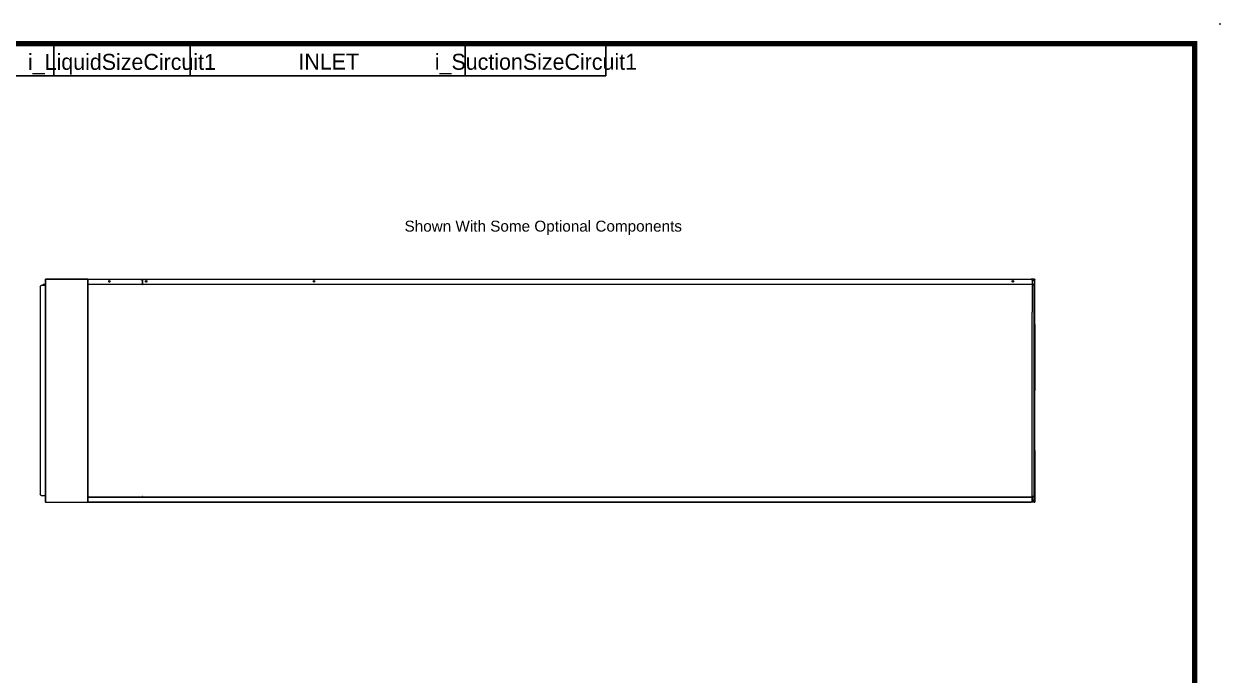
# Model space of a CAD drawing. Header units: inches. Extents: x 3940 to 4398, y -300 to -10.
# Drawn here: x 4138.4 to 4398.5, y -151.7 to -10.1 of the extents above; entities that cross this region are included whole.
import ezdxf
from ezdxf.enums import TextEntityAlignment as Align

# ---------------------------------------------------------------- set-up
doc = ezdxf.new("R2010")
doc.units = ezdxf.units.IN
doc.header["$MEASUREMENT"] = 0
doc.header["$PDSIZE"] = -1
doc.layers.add('C1RC', color=7, linetype='Continuous')
doc.layers.add('L192', color=7, linetype='Continuous')
doc.styles.add('dimentions', font='arial.ttf')

msp = doc.modelspace()

# ---------------------------------------------------------------- linework, layer by layer
at = {"color": 7, "lineweight": 25}
msp.add_line((4392.97, -292.78), (4392.97, -14.34), dxfattribs=at)
at = {"color": 7, "lineweight": 25, "const_width": 1.11}
msp.add_lwpolyline([(3947.47, -292.78), (4392.97, -292.78), (4392.97, -14.34), (3947.47, -14.34), (3947.47, -292.78)], dxfattribs=at)
at = {"color": 7, "lineweight": 25}
msp.add_point((4398.49, -10.05), dxfattribs=at)
at = {"layer": 'C1RC', "color": 7, "lineweight": 25}
for p, q in [((4144.84, -21.32), (4144.84, -14.34)), ((4174.54, -21.32), (4174.54, -14.34)), ((4234.29, -21.32), (4234.29, -14.34)), ((4264.92, -21.32), (4264.92, -14.57)), ((4174.54, -21.32), (4066.17, -21.32)), ((4174.54, -21.32), (4264.92, -21.32))]:
    msp.add_line(p, q, dxfattribs=at)
at = {"layer": 'L192', "color": 7, "linetype": 'Continuous', "lineweight": 15}
for p, q in [((4141.9, -67.25), (4142.15, -66.99)), ((4141.9, -67.25), (4141.9, -112.37)), ((4143.05, -66.99), (4142.15, -66.99)), ((4142.52, -66.73), (4142.39, -66.86)), ((4142.39, -66.86), (4142.39, -66.99)), ((4142.9, -66.73), (4142.52, -66.73)), ((4142.9, -66.73), (4143.05, -66.73)), ((4143.02, -66.86), (4142.9, -66.73)), ((4143.02, -66.86), (4143.02, -66.99)), ((4143.05, -114.06), (4143.05, -65.56)), ((4143.05, -65.56), (4143.12, -65.56)), ((4143.05, -66.99), (4143.05, -112.62)), ((4143.05, -66.99), (4143.05, -66.99)), ((4143.12, -65.56), (4143.12, -65.48)), ((4143.12, -65.48), (4152.27, -65.48)), ((4143.12, -114.06), (4143.12, -65.56)), ((4143.12, -65.56), (4152.27, -65.56)), ((4152.27, -65.48), (4152.27, -65.56)), ((4152.27, -114.06), (4152.27, -65.56)), ((4152.27, -65.56), (4152.34, -65.56)), ((4152.34, -65.66), (4152.44, -65.56)), ((4152.34, -114.06), (4152.34, -65.56)), ((4152.34, -65.56), (4152.44, -65.56)), ((4152.34, -66.63), (4164.07, -66.63)), ((4152.34, -66.63), (4164.07, -66.63)), ((4152.34, -66.68), (4164.07, -66.68)), ((4152.44, -65.56), (4163.82, -65.56)), ((4163.82, -65.56), (4164.07, -65.81)), ((4163.82, -65.56), (4164.4, -65.56)), ((4163.92, -65.66), (4164.29, -65.66)), ((4164.07, -65.81), (4164.07, -66.63)), ((4164.07, -66.63), (4164.07, -66.68)), ((4164.07, -66.63), (4164.07, -66.63)), ((4164.09, -66.68), (4164.07, -66.68)), ((4164.09, -66.74), (4164.07, -66.74)), ((4164.07, -66.75), (4164.09, -66.75)), ((4164.09, -66.74), (4164.09, -66.68)), ((4164.09, -66.75), (4164.15, -66.75)), ((4164.15, -65.81), (4164.4, -65.56)), ((4164.15, -65.81), (4164.15, -66.63)), ((4164.15, -66.63), (4164.15, -66.68)), ((4164.15, -66.63), (4357.65, -66.63)), ((4164.15, -66.63), (4357.65, -66.63)), ((4164.15, -66.63), (4164.15, -66.63)), ((4164.15, -66.68), (4357.65, -66.68)), ((4164.4, -65.56), (4357.4, -65.56)), ((4357.4, -65.56), (4357.65, -65.81)), ((4358.08, -65.56), (4357.4, -65.56)), ((4358.08, -65.66), (4357.5, -65.66)), ((4358.08, -65.66), (4357.65, -66.09)), ((4357.65, -66.1), (4358.08, -65.66)), ((4357.65, -65.81), (4357.65, -66.63)), ((4357.65, -66.63), (4357.65, -66.68)), ((4357.65, -66.63), (4357.65, -66.63)), ((4357.65, -66.68), (4357.65, -72.68)), ((4357.9, -66.75), (4357.65, -66.75)), ((4358.09, -66.76), (4357.65, -66.76)), ((4357.65, -66.81), (4358.09, -66.81)), ((4358.09, -66.81), (4357.65, -66.81)), ((4357.91, -66.76), (4357.9, -66.75)), ((4357.96, -66.81), (4357.96, -66.81)), ((4358.08, -65.66), (4358.08, -65.56)), ((4358.08, -65.56), (4358.19, -65.56)), ((4358.19, -65.66), (4358.08, -65.66)), ((4358.08, -65.66), (4358.08, -66.76)), ((4358.08, -65.66), (4358.08, -65.66)), ((4358.08, -66.81), (4358.08, -66.81)), ((4358.09, -66.81), (4358.09, -66.76)), ((4358.09, -112.81), (4358.09, -66.81)), ((4358.09, -66.81), (4358.13, -66.81)), ((4358.13, -112.81), (4358.13, -66.81)), ((4358.15, -67), (4358.13, -66.98)), ((4358.15, -112.62), (4358.15, -67)), ((4358.19, -65.56), (4358.19, -65.66)), ((4358.19, -75.45), (4358.19, -65.66)), ((4357.65, -72.68), (4357.65, -72.73)), ((4357.65, -72.73), (4357.65, -72.73)), ((4357.65, -106.88), (4357.65, -72.73)), ((4358.19, -75.45), (4358.15, -75.45)), ((4358.19, -75.45), (4358.19, -89.81)), ((4358.19, -88.81), (4358.15, -88.81)), ((4358.19, -102.81), (4358.19, -88.81)), ((4358.15, -102.81), (4358.19, -102.81)), ((4358.19, -102.81), (4358.19, -104.16)), ((4358.19, -104.16), (4358.15, -104.16)), ((4358.19, -104.16), (4358.19, -113.95)), ((4357.65, -106.93), (4357.65, -106.88)), ((4357.65, -106.88), (4357.65, -106.88)), ((4357.65, -112.93), (4357.65, -106.93)), ((4142.15, -112.62), (4141.9, -112.37)), ((4142.15, -112.62), (4143.05, -112.62)), ((4143.05, -112.62), (4143.05, -112.62)), ((4143.05, -114.06), (4143.12, -114.06)), ((4143.12, -114.06), (4152.27, -114.06)), ((4143.12, -114.13), (4143.12, -114.06)), ((4152.27, -114.13), (4143.12, -114.13)), ((4152.27, -114.06), (4152.34, -114.06)), ((4152.27, -114.06), (4152.27, -114.13)), ((4152.34, -112.93), (4164.07, -112.93)), ((4152.34, -112.98), (4164.07, -112.98)), ((4152.34, -113.03), (4357.6, -113.03)), ((4152.34, -113.03), (4357.6, -113.03)), ((4152.34, -113.98), (4357.6, -113.98)), ((4152.34, -114.03), (4357.6, -114.03)), ((4152.34, -114.06), (4152.44, -114.06)), ((4152.41, -114.03), (4152.44, -114.06)), ((4152.44, -114.06), (4163.82, -114.06)), ((4163.82, -114.06), (4163.85, -114.03)), ((4163.82, -114.06), (4164.4, -114.06)), ((4164.09, -112.87), (4164.07, -112.87)), ((4164.07, -112.87), (4164.09, -112.87)), ((4164.07, -112.98), (4164.07, -112.93)), ((4164.07, -112.93), (4164.09, -112.93)), ((4164.07, -112.98), (4164.15, -112.98)), ((4164.15, -112.87), (4164.09, -112.87)), ((4164.09, -112.93), (4164.09, -112.87)), ((4164.15, -112.93), (4357.65, -112.93)), ((4164.15, -112.98), (4164.15, -112.93)), ((4164.15, -112.98), (4357.65, -112.98)), ((4164.37, -114.03), (4164.4, -114.06)), ((4164.4, -114.06), (4357.4, -114.06)), ((4357.4, -114.06), (4357.43, -114.03)), ((4358.08, -114.06), (4357.4, -114.06)), ((4357.6, -112.98), (4357.6, -113.03)), ((4357.6, -112.98), (4357.65, -112.98)), ((4357.6, -113.03), (4357.6, -113.03)), ((4357.6, -113.03), (4357.6, -113.98)), ((4357.6, -113.98), (4357.6, -113.04)), ((4357.65, -113.04), (4357.6, -113.04)), ((4357.6, -113.86), (4357.6, -113.86)), ((4357.6, -113.95), (4357.6, -113.95)), ((4357.6, -113.98), (4357.6, -114.03)), ((4357.6, -113.98), (4357.65, -113.98)), ((4357.65, -112.81), (4358.09, -112.81)), ((4357.65, -112.81), (4358.09, -112.81)), ((4357.65, -112.86), (4358.09, -112.86)), ((4357.65, -112.87), (4357.9, -112.87)), ((4357.65, -112.98), (4357.65, -112.93)), ((4357.65, -112.98), (4357.65, -112.98)), ((4357.65, -113.04), (4357.65, -112.98)), ((4357.65, -113.98), (4357.65, -113.04)), ((4358.08, -113.95), (4357.65, -113.52)), ((4357.65, -113.52), (4358.08, -113.95)), ((4358.08, -113.95), (4357.65, -113.95)), ((4357.9, -112.87), (4357.91, -112.86)), ((4357.96, -112.81), (4357.96, -112.81)), ((4358.08, -112.81), (4358.08, -112.81)), ((4358.08, -113.95), (4358.08, -112.86)), ((4358.19, -113.95), (4358.08, -113.95)), ((4358.08, -113.95), (4358.08, -114.06)), ((4358.08, -113.95), (4358.08, -113.95)), ((4358.08, -114.06), (4358.19, -114.06)), ((4358.09, -112.81), (4358.13, -112.81)), ((4358.09, -112.81), (4358.09, -112.86)), ((4358.13, -112.63), (4358.15, -112.62)), ((4358.19, -113.95), (4358.19, -114.06))]:
    msp.add_line(p, q, dxfattribs=at)
at = {"layer": 'L192', "color": 7, "linetype": 'Continuous', "lineweight": 15, "flags": 128}
for points in [[(4156.94, -66.09), (4156.89, -66.1), (4156.83, -66.12)], [(4156.87, -66.16), (4156.9, -66.14), (4156.94, -66.14)], [(4157.05, -66.12), (4157, -66.1), (4156.94, -66.09)], [(4156.94, -66.14), (4156.99, -66.14), (4157.02, -66.16)], [(4164.94, -66.09), (4164.89, -66.1), (4164.83, -66.12)], [(4164.88, -66.16), (4164.9, -66.16), (4164.94, -66.15)], [(4165.05, -66.12), (4165, -66.1), (4164.94, -66.09)], [(4164.94, -66.15), (4164.99, -66.16), (4165.01, -66.16)], [(4201.33, -66.12), (4201.38, -66.1), (4201.44, -66.09)], [(4201.44, -66.09), (4201.49, -66.1), (4201.55, -66.12)], [(4353.33, -66.12), (4353.38, -66.1), (4353.44, -66.09)], [(4353.44, -66.09), (4353.49, -66.1), (4353.55, -66.12)]]:
    msp.add_lwpolyline(points, dxfattribs=at)
at = {"layer": 'L192', "color": 7, "linetype": 'Continuous', "lineweight": 15}
for centre, radius in [((4156.94, -66.04), 0.188), ((4156.94, -66.06), 0.125), ((4164.94, -66.06), 0.188), ((4164.94, -66.06), 0.125), ((4201.44, -66.06), 0.188), ((4201.44, -66.06), 0.125), ((4353.44, -66.06), 0.188), ((4353.44, -66.06), 0.125)]:
    msp.add_circle(centre, radius, dxfattribs=at)
for centre, radius, start, end in [((4164.09, -66.75), 0.0635, 0, 90), ((4164.09, -66.75), 0.001, 0, 90), ((4201.44, -66.31), 0.156, 65.8531, 114.1469), ((4353.44, -66.31), 0.171, 62.8664, 117.1336), ((4358.08, -65.66), 0.106, 0, 90), ((4358.08, -65.66), 0.001, 0, 90), ((4358.09, -66.81), 0.0488, 0, 90), ((4358.09, -66.81), 0.001, 0, 90), ((4358.08, -75.45), 0.106, 310.2282, 0), ((4358.08, -104.16), 0.106, 0, 49.7718), ((4164.09, -112.87), 0.001, 270, 0), ((4164.09, -112.87), 0.0635, 270, 0), ((4357.6, -113.98), 0.001, 270, 0), ((4357.6, -113.98), 0.0488, 270, 0), ((4358.08, -113.95), 0.106, 270, 0), ((4358.08, -113.95), 0.001, 270, 0), ((4358.09, -112.81), 0.0488, 270, 0), ((4358.09, -112.81), 0.001, 270, 0)]:
    msp.add_arc(centre, radius, start, end, dxfattribs=at)
for points, knots in [([(4358.08, -65.56), (4358.08, -65.56), (4358.08, -65.56), (4358.08, -65.59), (4358.08, -65.62), (4358.08, -65.65), (4358.08, -65.66)], [0, 0, 0, 0, 0.249999, 0.500009, 0.749998, 1, 1, 1, 1]), ([(4358.08, -65.66), (4358.09, -65.66), (4358.12, -65.66), (4358.16, -65.66), (4358.18, -65.66), (4358.18, -65.66), (4358.19, -65.66)], [0, 0, 0, 0, 0.249989, 0.499993, 0.749997, 1, 1, 1, 1]), ([(4358.08, -114.06), (4358.08, -114.06), (4358.08, -114.05), (4358.08, -114.03), (4358.08, -113.99), (4358.08, -113.97), (4358.08, -113.95)], [0, 0, 0, 0, 0.249999, 0.500009, 0.749998, 1, 1, 1, 1]), ([(4358.08, -113.95), (4358.09, -113.95), (4358.12, -113.95), (4358.16, -113.95), (4358.18, -113.95), (4358.18, -113.95), (4358.19, -113.95)], [0, 0, 0, 0, 0.249989, 0.499993, 0.749997, 1, 1, 1, 1])]:
    msp.add_open_spline(points, degree=3, knots=knots, dxfattribs=at)

# ---------------------------------------------------------------- texts
at = {"color": 7, "lineweight": 25, "style": 'dimentions'}
msp.add_text('Shown With Some Optional Components', height=2.376, dxfattribs=at).set_placement((4221.14, -55.23))
at = {"layer": 'C1RC', "color": 7, "lineweight": 25}
for s, height, p in [('i_LiquidSizeCircuit1', 3.4805, (4159.69, -20.05)), ('INLET', 3.48, (4204.66, -19.99)), ('i_SuctionSizeCircuit1', 3.4805, (4249.71, -20.03))]:
    msp.add_text(s, height=height, dxfattribs=at).set_placement(p, align=Align.CENTER)

doc.saveas('drawing.dxf')
